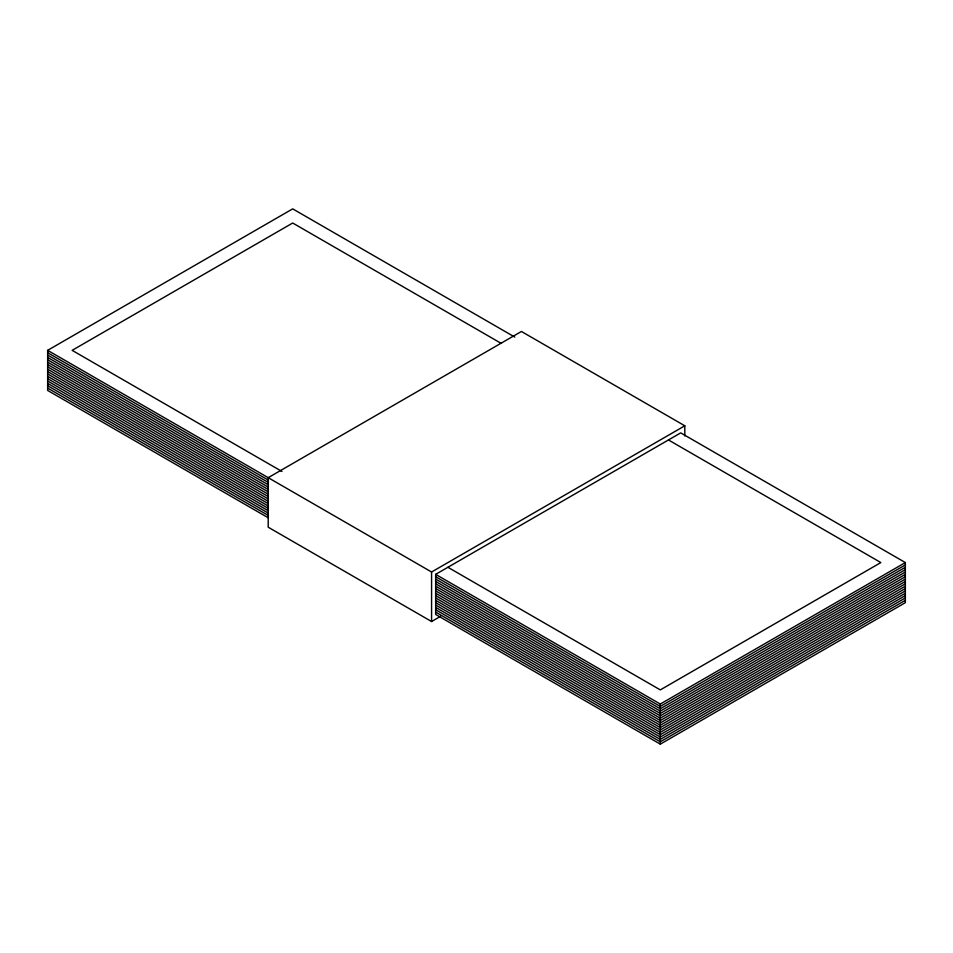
<?xml version="1.0" encoding="UTF-8"?>
<svg xmlns="http://www.w3.org/2000/svg" width="953" height="953" viewBox="0 0 953 953"><rect width="100%" height="100%" fill="white"/><g stroke="black" fill="none" stroke-linecap="round" stroke-linejoin="round"><path stroke-width="1.43" d="M268.436 517.896L47.65 390.432L47.65 350.347L292.702 208.862L514.775 337.076M47.65 350.347L431.578 572.003L684.802 425.8L684.802 435.997M435.652 574.361L680.716 432.876L905.35 562.568L905.35 602.653L660.298 744.138L435.652 614.447L435.652 574.361L660.298 704.053L905.35 562.568M684.802 425.8L521.422 331.477L268.198 477.679L268.198 527.2L431.578 621.523L440.572 616.329M905.35 564.926L660.298 706.411L435.652 576.72M905.35 567.285L660.298 708.77L435.652 579.079M905.35 569.644L660.298 711.129L435.652 581.437M905.35 572.003L660.298 713.487L435.652 583.796M905.35 574.361L660.298 715.846L435.652 586.155M905.35 576.72L660.298 718.205L435.652 588.501M905.35 579.079L660.298 720.551L435.652 590.86M905.35 581.437L660.298 722.91L435.652 593.219M905.35 583.796L660.298 725.269L435.652 595.577M905.35 586.155L660.298 727.627L435.652 597.936M905.35 588.501L660.298 729.986L435.652 600.295M905.35 590.86L660.298 732.345L435.652 602.653M905.35 593.219L660.298 734.703L435.652 605.012M905.35 595.577L660.298 737.062L435.652 607.371M905.35 597.936L660.298 739.421L435.652 609.729M905.35 600.295L660.298 741.779L435.652 612.088M501.23 343.402L292.702 223.014L72.154 350.347L281.969 471.473M668.458 439.952L880.846 562.568L660.298 689.901L447.91 567.285M47.65 352.705L268.436 480.169M47.65 355.064L268.436 482.528M47.65 357.423L268.436 484.886M47.65 359.781L268.436 487.245M47.65 362.14L268.436 489.604M47.65 364.499L268.436 491.962M47.65 366.845L268.436 494.321M47.65 369.204L268.436 496.68M47.65 371.563L268.436 499.038M47.65 373.921L268.436 501.397M47.65 376.28L268.436 503.756M47.65 378.639L268.436 506.114M47.65 380.997L268.436 508.473M47.65 383.356L268.436 510.832M47.65 385.715L268.436 513.19M47.65 388.074L268.436 515.537M660.298 704.053L660.298 744.138M431.578 572.003L431.578 621.523"/></g></svg>
